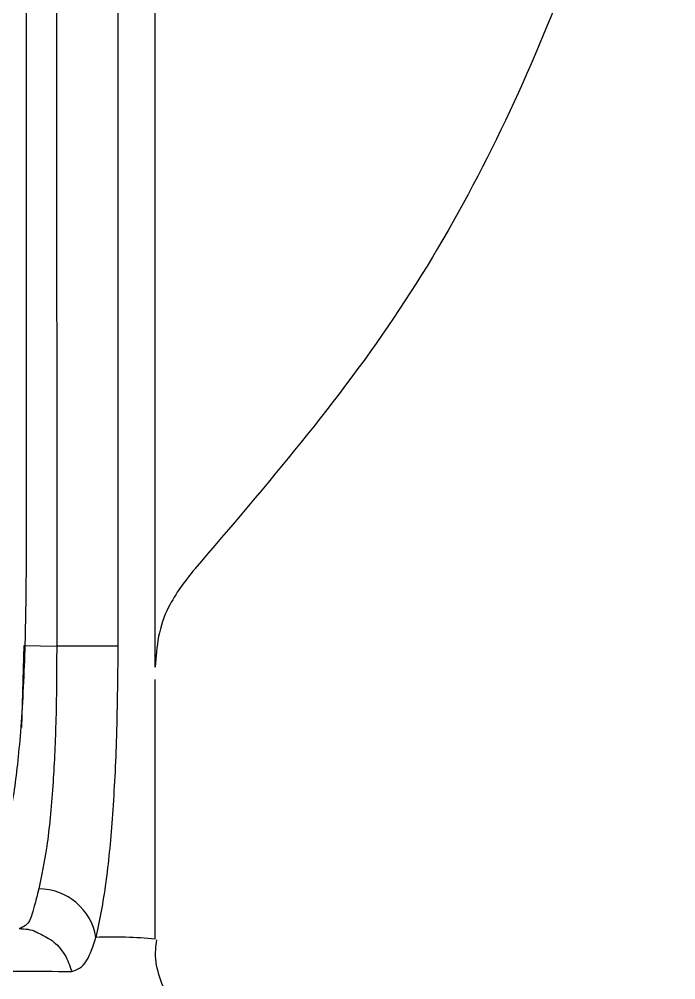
# Model space of a CAD drawing. Header units: millimetres. Extents: x 2251 to 4395, y 932 to 2449.
# Drawn here: x 3178.66 to 3187.95, y 1148.32 to 1161.89 of the extents above; entities that cross this region are included whole.
import ezdxf

# ---------------------------------------------------------------- set-up
doc = ezdxf.new("R2010")
doc.units = ezdxf.units.MM

msp = doc.modelspace()

# ---------------------------------------------------------------- linework, layer by layer
at = {"color": 7, "linetype": 'Continuous', "lineweight": 25}
for p, q in [((3180.586, 1152.735), (3180.586, 1182.041)), ((3180.054, 1181.767), (3180.057, 1153.029)), ((3179.189, 1181.323), (3179.192, 1153.03)), ((3178.764, 1154.204), (3178.765, 1181.104)), ((3178.697, 1151.883), (3178.731, 1153.039)), ((3178.731, 1153.042), (3179.192, 1153.03)), ((3179.192, 1153.03), (3179.192, 1153.027)), ((3180.586, 1148.891), (3180.586, 1152.56))]:
    msp.add_line(p, q, dxfattribs=at)
for centre, radius, start, end in [((3179.412, 950.792), 202.239, 89.81736, 90.06236), ((3178.938, 1148.781), 0.82, 9.3772, 90.0285), ((3179.991, 1142.856), 6.064, 84.3642, 92.3073)]:
    msp.add_arc(centre, radius, start, end, dxfattribs=at)
msp.add_open_spline([(3187.947, 1171.062), (3187.861, 1169.503), (3187.69, 1166.384), (3186.303, 1161.886), (3184.194, 1157.678), (3182.16, 1155.307), (3181.143, 1154.122)], degree=3, dxfattribs=at)
for points, knots in [([(3178.311, 1150.203), (3178.362, 1150.24), (3178.464, 1150.313), (3178.59, 1150.884), (3178.687, 1151.751), (3178.751, 1152.898), (3178.76, 1153.764), (3178.764, 1154.204)], [0, 0, 0, 0, 0.18467, 0.369999, 0.565857, 0.779451, 1, 1, 1, 1]), ([(3181.143, 1154.121), (3181.007, 1153.948), (3180.78, 1153.661), (3180.614, 1153.17), (3180.596, 1152.88), (3180.586, 1152.735)], [0, 0, 0, 0, 0.429758, 0.714796, 1, 1, 1, 1]), ([(3179.192, 1153.027), (3179.19, 1152.661), (3179.187, 1151.973), (3179.139, 1151.006), (3179.062, 1150.183), (3178.978, 1149.79), (3178.937, 1149.602)], [0, 0, 0, 0, 0.266066, 0.500454, 0.760276, 1, 1, 1, 1]), ([(3180.057, 1153.029), (3180.052, 1152.574), (3180.044, 1151.719), (3179.982, 1150.586), (3179.89, 1149.616), (3179.796, 1149.157), (3179.747, 1148.915)], [0, 0, 0, 0, 0.274724, 0.515626, 0.744394, 1, 1, 1, 1]), ([(3178.937, 1149.602), (3178.916, 1149.515), (3178.879, 1149.366), (3178.845, 1149.248), (3178.827, 1149.198), (3178.822, 1149.185), (3178.821, 1149.182), (3178.782, 1149.087), (3178.722, 1149.063), (3178.661, 1149.039)], [0, 0, 0, 0, 0.252941, 0.435264, 0.483749, 0.497314, 0.501428, 0.503761, 1, 1, 1, 1]), ([(3178.661, 1149.039), (3178.744, 1149.036), (3178.837, 1149.031), (3178.916, 1148.986), (3178.924, 1148.981)], [0, 0, 0, 0, 0.891165, 1, 1, 1, 1]), ([(3178.924, 1148.981), (3178.994, 1148.948), (3179.144, 1148.878), (3179.317, 1148.682), (3179.376, 1148.516), (3179.404, 1148.434)], [0, 0, 0, 0, 0.306526, 0.659337, 1, 1, 1, 1]), ([(3179.404, 1148.434), (3179.479, 1148.459), (3179.608, 1148.503), (3179.706, 1148.793), (3179.747, 1148.915)], [0, 0, 0, 0, 0.578809, 1, 1, 1, 1]), ([(3181.155, 1147.5), (3181.148, 1147.505), (3180.975, 1147.641), (3180.751, 1148.065), (3180.558, 1148.551), (3180.602, 1148.834), (3180.609, 1148.88)], [0, 0, 0, 0, 0.017313, 0.441285, 0.909661, 1, 1, 1, 1]), ([(3088.646, 1148.532), (3091.671, 1148.532), (3097.707, 1148.534), (3106.86, 1148.534), (3115.902, 1148.533), (3124.729, 1148.53), (3133.222, 1148.525), (3140.066, 1148.52), (3145.523, 1148.515), (3149.876, 1148.51), (3154.334, 1148.505), (3158.812, 1148.498), (3162.946, 1148.491), (3166.687, 1148.483), (3170.005, 1148.475), (3173.04, 1148.466), (3175.692, 1148.456), (3177.927, 1148.446), (3178.905, 1148.438), (3179.404, 1148.434)], [0, 0, 0, 0, 0.0746907, 0.1490623, 0.2231148, 0.2968479, 0.3702616, 0.4433557, 0.4832428, 0.5266364, 0.5735359, 0.623941, 0.6778511, 0.7254581, 0.7754993, 0.8279744, 0.882883, 0.940225, 1, 1, 1, 1])]:
    msp.add_open_spline(points, degree=3, knots=knots, dxfattribs=at)

doc.saveas('drawing.dxf')
